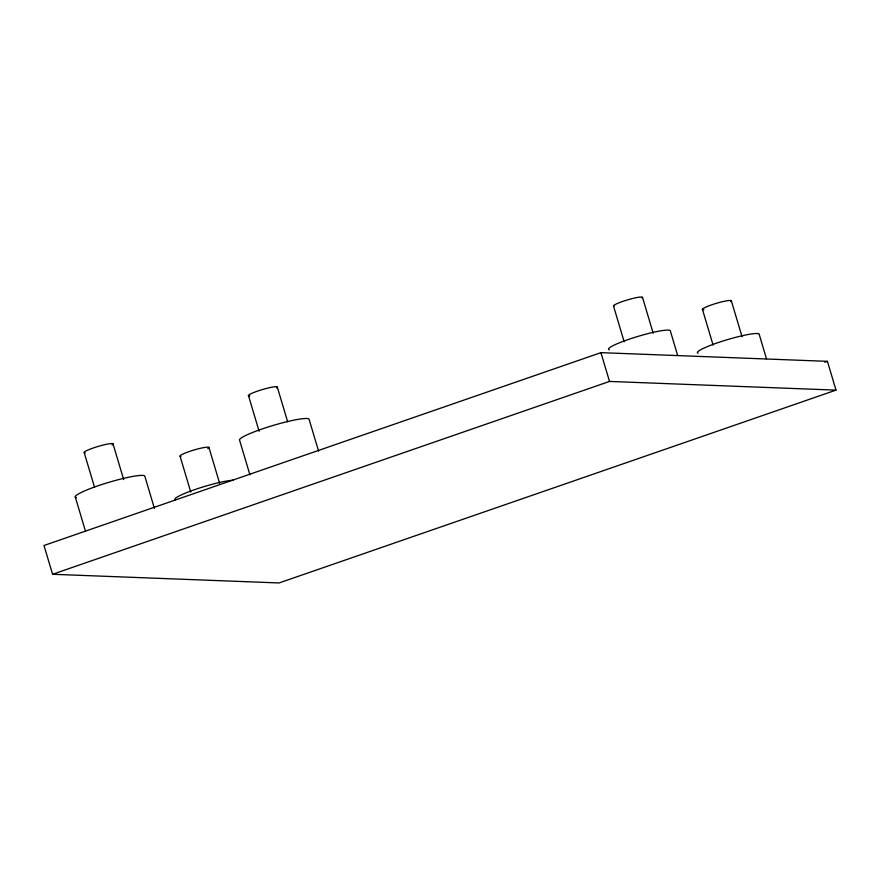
<?xml version="1.0" encoding="UTF-8"?>
<svg xmlns="http://www.w3.org/2000/svg" width="880" height="880" viewBox="0 0 880 880"><rect width="100%" height="100%" fill="white"/><g stroke="black" fill="none" stroke-linecap="round" stroke-linejoin="round"><path stroke-width="1.32" d="M600.93 352.649L44 545.49L52.58 574.277L279.07 582.956L836 390.126L827.42 361.339L600.93 352.649L609.51 381.436L836 390.126M52.58 574.277L609.51 381.436M824.824 362.241L827.42 361.339M766.502 358.875L759.264 334.565A32.285 3.938 -16.6 0 0 725.571 340.197A32.285 3.938 -16.6 0 0 698.126 353.221M731.379 300.949L742.06 336.765M702.405 309.232L713.086 345.059M677.633 355.399L670.384 331.089A32.285 3.938 -16.6 0 0 636.174 336.941A32.285 3.938 -16.6 0 0 609.345 349.844M642.51 297.396L653.191 333.223M613.492 305.954L624.173 341.781M318.593 451.165L309.056 419.188A36.311 4.422 -16.6 0 0 271.81 425.843A36.311 4.422 -16.6 0 0 239.591 440.231L249.898 474.771M277.354 387.233L287.65 421.773M248.424 395.428L259.094 431.244M208.901 447.337L219.582 483.153M180.081 456.236L190.762 492.052M154.407 508.365L144.881 476.377A36.311 4.422 -16.6 0 0 105.567 483.329A36.311 4.422 -16.6 0 0 76.395 497.64M112.992 443.729L123.673 479.556M84.227 452.683L94.534 487.223M75.229 496.793L85.525 531.333M175.329 499.752A32.285 3.938 -16.6 0 1 196.405 489.049A32.285 3.938 -16.6 0 1 233.442 480.216M703.945 309.76A15.136 1.848 -16.6 0 1 715.792 303.501A15.136 1.848 -16.6 0 1 730.675 301.642M614.031 306.295A15.136 1.848 -16.6 0 1 627.814 299.805A15.136 1.848 -16.6 0 1 642.059 298.034M85.228 452.881A15.136 1.848 -16.6 0 1 98.56 446.303A15.136 1.848 -16.6 0 1 112.035 445.005M249.799 396A15.136 1.848 -16.6 0 1 262.097 389.642A15.136 1.848 -16.6 0 1 276.573 387.948M181.005 456.445A15.136 1.848 -16.6 0 1 194.711 449.801A15.136 1.848 -16.6 0 1 207.812 448.635"/></g></svg>
